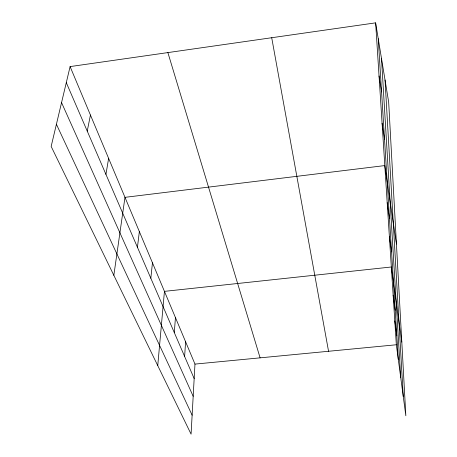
<?xml version="1.0" encoding="UTF-8"?>
<svg xmlns="http://www.w3.org/2000/svg" width="457" height="457" viewBox="0 0 457 457"><rect width="100%" height="100%" fill="white"/><g stroke="black" fill="none" stroke-linecap="round" stroke-linejoin="round"><path stroke-width="0.69" d="M70.098 66.591L194.973 364.103L191.077 434.15L51.155 146.429L70.098 66.591L375.631 22.85L388.673 102.082L405.845 415.761L396.333 344.767L375.631 22.85M184.628 356.483L185.593 341.756M174.294 332.576L175.448 317.586M157.751 365.623L164.44 291.36L391.329 266.991L401.812 342.11M150.833 278.273L152.455 262.804M137.437 247.277L139.356 231.59M113.839 275.325L124.978 197.338L384.811 165.577L396.448 244.061M105.933 174.368L108.623 158.368M87.241 131.113L90.435 115.038M194.973 364.103L396.333 344.767M56.411 124.27L192.134 415.19M61.552 102.608L193.185 396.305M66.294 82.631L194.168 378.567M167.879 52.595L260.107 357.848M271.709 37.725L328.554 351.273M379.047 75.971L381.572 91.966M382.086 123.241L384.526 139.248M387.193 202.645L389.478 218.423M389.358 236.298L391.569 251.893M393.14 295.102L395.219 310.246M394.797 320.934L396.819 335.832M378.242 38.708L398.293 359.408M381.498 58.502L400.703 377.368M385.04 80.015L403.268 396.522"/></g></svg>
